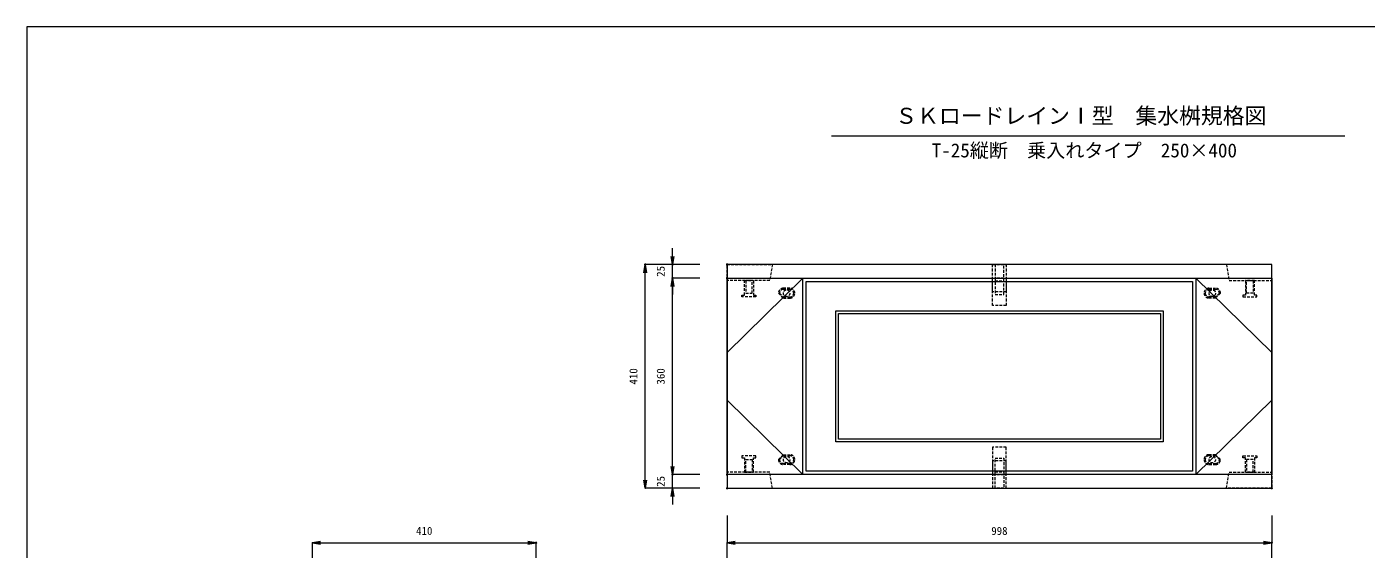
# Model space of a CAD drawing. Units: millimetres, scale not verified. Extents: x -1945 to 1945, y -1268 to 1572.
# Drawn here: x -1945 to 509, y 614 to 1572 of the extents above; entities that cross this region are included whole.
import ezdxf
from ezdxf.enums import TextEntityAlignment as Align

# ---------------------------------------------------------------- set-up
doc = ezdxf.new("R2010")
doc.units = ezdxf.units.MM
doc.header["$LTSCALE"] = 10
doc.header["$PDMODE"] = 32
doc.header["$PDSIZE"] = 2
doc.linetypes.add('USER1', pattern=[0.75, 0.5, -0.25])
doc.layers.add('0-0_0', color=7, linetype='Continuous')
doc.layers.add('0-2_DEFPOINTS', color=7, linetype='Continuous')
for name, color, linetype, lineweight in [('0-1_TITLE', 7, 'Continuous', 18), ('0-3_KIJUN', 7, 'USER1', 18), ('0-5_SUNPO', 3, 'Continuous', 18)]:
    doc.layers.add(name, color=color, linetype=linetype, lineweight=lineweight)
doc.styles.add('ＭＳ ゴシック', font='')
doc.styles.get('ＭＳ ゴシック').set_extended_font_data('MS Gothic')

# ---------------------------------------------------------------- blocks, each defined once
blk = doc.blocks.new('_OPEN')
at = {"layer": '0-0_0'}
blk.add_line((0, 0), (-1, 0), dxfattribs=at)
blk.add_lwpolyline([(-1, 0.1667), (0, 0), (-1, -0.1667)], dxfattribs=at)
blk = doc.blocks.new('D7')
at = {"layer": '0-2_DEFPOINTS'}
for p in [(1283.34, 2146.08), (2281.34, 2146.08), (2281.34, 2046.08)]:
    blk.add_point(p, dxfattribs=at)
at = {"layer": '0-5_SUNPO'}
for p, q in [((1283.34, 2096.08), (1283.34, 2046.08)), ((2281.34, 2096.08), (2281.34, 2046.08)), ((1298.34, 2046.08), (2266.34, 2046.08))]:
    blk.add_line(p, q, dxfattribs=at)
at = {"layer": '0-5_SUNPO', "xscale": 15, "yscale": 15, "rotation": 180}
blk.add_blockref('_OPEN', (1283.34, 2046.08), dxfattribs=at)
at = {"layer": '0-5_SUNPO', "xscale": 15, "yscale": 15}
blk.add_blockref('_OPEN', (2281.34, 2046.08), dxfattribs=at)
at = {"layer": '0-5_SUNPO', "color": 7, "style": 'ＭＳ ゴシック'}
blk.add_text('998', height=14.66, dxfattribs=at).set_placement((1767.34, 2056.08), align=Align.BOTTOM_LEFT)
blk = doc.blocks.new('D8')
at = {"layer": '0-2_DEFPOINTS'}
for p in [(1183.34, 2171.08), (1283.34, 2171.08), (1283.34, 2146.08)]:
    blk.add_point(p, dxfattribs=at)
at = {"layer": '0-5_SUNPO'}
for p, q in [((1183.34, 2186.08), (1183.34, 2201.08)), ((1233.34, 2171.08), (1183.34, 2171.08)), ((1183.34, 2146.08), (1183.34, 2171.08)), ((1233.34, 2146.08), (1183.34, 2146.08)), ((1183.34, 2131.08), (1183.34, 2116.08))]:
    blk.add_line(p, q, dxfattribs=at)
at = {"layer": '0-5_SUNPO', "xscale": 15, "yscale": 15}
for p, rotation in [((1183.34, 2171.08), 270), ((1183.34, 2146.08), 90)]:
    blk.add_blockref('_OPEN', p, dxfattribs=dict(at, rotation=rotation))
at = {"layer": '0-5_SUNPO', "color": 7, "style": 'ＭＳ ゴシック'}
blk.add_text('25', height=14.66, rotation=90, dxfattribs=at).set_placement((1173.34, 2148.58), align=Align.BOTTOM_LEFT)
blk = doc.blocks.new('D9')
at = {"layer": '0-2_DEFPOINTS'}
for p in [(1183.34, 2531.08), (1283.34, 2531.08), (1283.34, 2171.08)]:
    blk.add_point(p, dxfattribs=at)
at = {"layer": '0-5_SUNPO'}
for p, q in [((1233.34, 2531.08), (1183.34, 2531.08)), ((1183.34, 2186.08), (1183.34, 2516.08)), ((1233.34, 2171.08), (1183.34, 2171.08))]:
    blk.add_line(p, q, dxfattribs=at)
at = {"layer": '0-5_SUNPO', "xscale": 15, "yscale": 15}
for p, rotation in [((1183.34, 2531.08), 90), ((1183.34, 2171.08), 270)]:
    blk.add_blockref('_OPEN', p, dxfattribs=dict(at, rotation=rotation))
at = {"layer": '0-5_SUNPO', "color": 7, "style": 'ＭＳ ゴシック'}
blk.add_text('360', height=14.66, rotation=90, dxfattribs=at).set_placement((1173.34, 2336.08), align=Align.BOTTOM_LEFT)
blk = doc.blocks.new('D10')
at = {"layer": '0-2_DEFPOINTS'}
for p in [(1183.34, 2556.08), (1283.34, 2556.08), (1283.34, 2531.08)]:
    blk.add_point(p, dxfattribs=at)
at = {"layer": '0-5_SUNPO'}
for p, q in [((1183.34, 2571.08), (1183.34, 2586.08)), ((1233.34, 2556.08), (1183.34, 2556.08)), ((1183.34, 2531.08), (1183.34, 2556.08)), ((1233.34, 2531.08), (1183.34, 2531.08)), ((1183.34, 2516.08), (1183.34, 2501.08))]:
    blk.add_line(p, q, dxfattribs=at)
at = {"layer": '0-5_SUNPO', "xscale": 15, "yscale": 15}
for p, rotation in [((1183.34, 2556.08), 270), ((1183.34, 2531.08), 90)]:
    blk.add_blockref('_OPEN', p, dxfattribs=dict(at, rotation=rotation))
at = {"layer": '0-5_SUNPO', "color": 7, "style": 'ＭＳ ゴシック'}
blk.add_text('25', height=14.66, rotation=90, dxfattribs=at).set_placement((1173.34, 2533.58), align=Align.BOTTOM_LEFT)
blk = doc.blocks.new('D11')
at = {"layer": '0-2_DEFPOINTS'}
for p in [(1133.34, 2556.08), (1283.34, 2556.08), (1283.34, 2146.08)]:
    blk.add_point(p, dxfattribs=at)
at = {"layer": '0-5_SUNPO'}
for p, q in [((1233.34, 2556.08), (1133.34, 2556.08)), ((1133.34, 2161.08), (1133.34, 2541.08)), ((1233.34, 2146.08), (1133.34, 2146.08))]:
    blk.add_line(p, q, dxfattribs=at)
at = {"layer": '0-5_SUNPO', "xscale": 15, "yscale": 15}
for p, rotation in [((1133.34, 2556.08), 90), ((1133.34, 2146.08), 270)]:
    blk.add_blockref('_OPEN', p, dxfattribs=dict(at, rotation=rotation))
at = {"layer": '0-5_SUNPO', "color": 7, "style": 'ＭＳ ゴシック'}
blk.add_text('410', height=14.66, rotation=90, dxfattribs=at).set_placement((1123.34, 2336.08), align=Align.BOTTOM_LEFT)
blk = doc.blocks.new('D15')
at = {"layer": '0-2_DEFPOINTS'}
for p in [(933.34, 2046.08), (523.34, 1731.08), (933.34, 1731.08)]:
    blk.add_point(p, dxfattribs=at)
at = {"layer": '0-5_SUNPO'}
for p, q in [((523.34, 1781.08), (523.34, 2046.08)), ((538.34, 2046.08), (918.34, 2046.08)), ((933.34, 1781.08), (933.34, 2046.08))]:
    blk.add_line(p, q, dxfattribs=at)
at = {"layer": '0-5_SUNPO', "xscale": 15, "yscale": 15, "rotation": 180}
blk.add_blockref('_OPEN', (523.34, 2046.08), dxfattribs=at)
at = {"layer": '0-5_SUNPO', "xscale": 15, "yscale": 15}
blk.add_blockref('_OPEN', (933.34, 2046.08), dxfattribs=at)
at = {"layer": '0-5_SUNPO', "color": 7, "style": 'ＭＳ ゴシック'}
blk.add_text('410', height=14.66, dxfattribs=at).set_placement((713.34, 2056.08), align=Align.BOTTOM_LEFT)
blk = doc.blocks.new('D20')
at = {"layer": '0-2_DEFPOINTS'}
for p in [(2281.34, 2046.08), (1283.34, 1896.08), (2281.34, 1896.08)]:
    blk.add_point(p, dxfattribs=at)
at = {"layer": '0-5_SUNPO'}
for p, q in [((1283.34, 1946.08), (1283.34, 2046.08)), ((1298.34, 2046.08), (2266.34, 2046.08)), ((2281.34, 1946.08), (2281.34, 2046.08))]:
    blk.add_line(p, q, dxfattribs=at)
at = {"layer": '0-5_SUNPO', "xscale": 15, "yscale": 15, "rotation": 180}
blk.add_blockref('_OPEN', (1283.34, 2046.08), dxfattribs=at)
at = {"layer": '0-5_SUNPO', "xscale": 15, "yscale": 15}
blk.add_blockref('_OPEN', (2281.34, 2046.08), dxfattribs=at)
at = {"layer": '0-5_SUNPO', "color": 7, "style": 'ＭＳ ゴシック'}
blk.add_text('998', height=14.66, dxfattribs=at).set_placement((1767.34, 2056.08), align=Align.BOTTOM_LEFT)
blk = doc.blocks.new('M16_insert_dan')
at = {"layer": '0-3_KIJUN', "color": 3}
for points in [[(0, -12.5), (-50, -12.5), (-50, 12.5), (0, 12.5)], [(0, 8), (-30, 8), (-30, -8), (0, -8)]]:
    blk.add_lwpolyline(points, close=True, dxfattribs=at)

msp = doc.modelspace()

# ---------------------------------------------------------------- linework, layer by layer
at = {"layer": '0-1_TITLE', "color": 1}
msp.add_line((-470.53, 1371.85), (470.53, 1371.85), dxfattribs=at)
at = {"layer": '0-1_TITLE', "color": 2}
msp.add_lwpolyline([(-1945, -1268.15), (1945, -1268.15), (1945, 1571.85), (-1945, 1571.85)], close=True, dxfattribs=at)
at = {"layer": '0-3_KIJUN'}
for p, q in [((-567.66, 1083.58), (-558.66, 1074.58)), ((-565.66, 1083.58), (-558.66, 1076.58)), ((-546.66, 1092.58), (-558.66, 1092.58)), ((-546.66, 1090.58), (-558.66, 1090.58)), ((221.34, 1092.58), (233.34, 1092.58)), ((221.34, 1090.58), (233.34, 1090.58)), ((242.34, 1083.58), (233.34, 1074.58)), ((240.34, 1083.58), (233.34, 1076.58)), ((-558.66, 1076.58), (-546.66, 1076.58)), ((-558.66, 1074.58), (-546.66, 1074.58)), ((233.34, 1076.58), (221.34, 1076.58)), ((233.34, 1074.58), (221.34, 1074.58)), ((-567.66, 778.58), (-558.66, 787.58)), ((-565.66, 778.58), (-558.66, 785.58)), ((-558.66, 787.58), (-546.66, 787.58)), ((-558.66, 785.58), (-546.66, 785.58)), ((233.34, 787.58), (221.34, 787.58)), ((233.34, 785.58), (221.34, 785.58)), ((242.34, 778.58), (233.34, 787.58)), ((240.34, 778.58), (233.34, 785.58)), ((-546.66, 771.58), (-558.66, 771.58)), ((-546.66, 769.58), (-558.66, 769.58)), ((221.34, 771.58), (233.34, 771.58)), ((221.34, 769.58), (233.34, 769.58))]:
    msp.add_line(p, q, dxfattribs=at)
at = {"layer": '0-3_KIJUN', "linetype": 'Continuous'}
for points in [[(-661.66, 726.08), (336.34, 726.08), (336.34, 1136.08), (-661.66, 1136.08)], [(-661.66, 1111.08), (336.34, 1111.08), (336.34, 751.08), (-661.66, 751.08)], [(-522.66, 1111.08), (197.34, 1111.08), (197.34, 751.08), (-522.66, 751.08)], [(191.34, 757.08), (-516.66, 757.08), (-516.66, 1105.08), (191.34, 1105.08)], [(-462.66, 1051.08), (137.34, 1051.08), (137.34, 811.08), (-462.66, 811.08)], [(-457.66, 1046.08), (132.34, 1046.08), (132.34, 816.08), (-457.66, 816.08)]]:
    msp.add_lwpolyline(points, close=True, dxfattribs=at)
at = {"layer": '0-3_KIJUN'}
for points in [[(-578.66, 1136.08), (-583.66, 1106.58), (-661.66, 1106.58), (-661.66, 1136.08)], [(253.34, 1136.08), (258.34, 1106.58), (336.34, 1106.58), (336.34, 1136.08)], [(-629.88, 1106.58), (-613.43, 1106.58), (-613.43, 1080.08), (-608.91, 1080.08), (-608.91, 1076.58), (-634.41, 1076.58), (-634.41, 1080.08), (-629.88, 1080.08)], [(-615.66, 1106.58), (-627.66, 1106.58), (-627.66, 1083.58), (-615.66, 1083.58)], [(304.57, 1106.58), (288.12, 1106.58), (288.12, 1080.08), (283.59, 1080.08), (283.59, 1076.58), (309.09, 1076.58), (309.09, 1080.08), (304.57, 1080.08)], [(290.34, 1106.58), (302.34, 1106.58), (302.34, 1083.58), (290.34, 1083.58)], [(-629.88, 755.58), (-613.43, 755.58), (-613.43, 782.08), (-608.91, 782.08), (-608.91, 785.58), (-634.41, 785.58), (-634.41, 782.08), (-629.88, 782.08)], [(304.57, 755.58), (288.12, 755.58), (288.12, 782.08), (283.59, 782.08), (283.59, 785.58), (309.09, 785.58), (309.09, 782.08), (304.57, 782.08)], [(-615.66, 755.58), (-627.66, 755.58), (-627.66, 778.58), (-615.66, 778.58)], [(290.34, 755.58), (302.34, 755.58), (302.34, 778.58), (290.34, 778.58)], [(-578.66, 726.08), (-583.66, 755.58), (-661.66, 755.58), (-661.66, 726.08)], [(253.34, 726.08), (258.34, 755.58), (336.34, 755.58), (336.34, 726.08)]]:
    msp.add_lwpolyline(points, close=True, dxfattribs=at)
at = {"layer": '0-3_KIJUN', "color": 3, "linetype": 'Continuous'}
for points in [[(-522.66, 1111.08), (-661.66, 974.58), (-661.66, 887.58), (-522.66, 751.08)], [(197.34, 1111.08), (336.34, 974.58), (336.34, 887.58), (197.34, 751.08)]]:
    msp.add_lwpolyline(points, dxfattribs=at)
at = {"layer": '0-3_KIJUN'}
for centre in [(-552.66, 1083.58), (227.34, 1083.58), (-552.66, 778.58), (227.34, 778.58)]:
    msp.add_circle(centre, 6, dxfattribs=at)
for centre, radius, start, end in [((-558.66, 1083.58), 9, 90, 180), ((-558.66, 1083.58), 7, 90, 180), ((-546.66, 1083.58), 9, 360, 90), ((-546.66, 1083.58), 7, 0, 90), ((-546.66, 1083.58), 9, 270, 0), ((-546.66, 1083.58), 7, 270, 0), ((221.34, 1083.58), 9, 90, 180), ((221.34, 1083.58), 9, 180, 270), ((221.34, 1083.58), 7, 90, 180), ((221.34, 1083.58), 7, 180, 270), ((233.34, 1083.58), 9, 360, 90), ((233.34, 1083.58), 7, 0, 90), ((-546.66, 778.58), 9, 0, 90), ((-546.66, 778.58), 7, 0, 90), ((221.34, 778.58), 9, 90, 180), ((221.34, 778.58), 7, 90, 180), ((-558.66, 778.58), 9, 180, 270), ((-558.66, 778.58), 7, 180, 270), ((-546.66, 778.58), 9, 270, 0), ((-546.66, 778.58), 7, 270, 0), ((221.34, 778.58), 9, 180, 270), ((221.34, 778.58), 7, 180, 270), ((233.34, 778.58), 9, 270, 0), ((233.34, 778.58), 7, 270, 0)]:
    msp.add_arc(centre, radius, start, end, dxfattribs=at)

# ---------------------------------------------------------------- block references
at = {"layer": '0-3_KIJUN', "rotation": 90}
for p in [(-162.66, 1136.08), (-162.66, 1111.08)]:
    msp.add_blockref('M16_insert_dan', p, dxfattribs=at)
at = {"layer": '0-3_KIJUN', "xscale": -1, "rotation": 90}
for p in [(-162.66, 751.08), (-162.66, 726.08)]:
    msp.add_blockref('M16_insert_dan', p, dxfattribs=at)
at = {"layer": '0-5_SUNPO'}
for name in ['D10', 'D11', 'D9', 'D8', 'D7', 'D15', 'D20']:
    msp.add_blockref(name, (-1945, -1420), dxfattribs=at)

# ---------------------------------------------------------------- texts
at = {"layer": '0-1_TITLE', "style": 'ＭＳ ゴシック'}
for s, height, p in [('ＳＫロードレインⅠ型\u3000集水桝規格図', 29.33, (-353.59, 1385.23)), ('T-25縦断\u3000乗入れタイプ\u3000250×400', 25.66, (-286.84, 1324.72))]:
    msp.add_text(s, height=height, dxfattribs=at).set_placement(p, align=Align.BOTTOM_LEFT)

doc.saveas('drawing.dxf')
